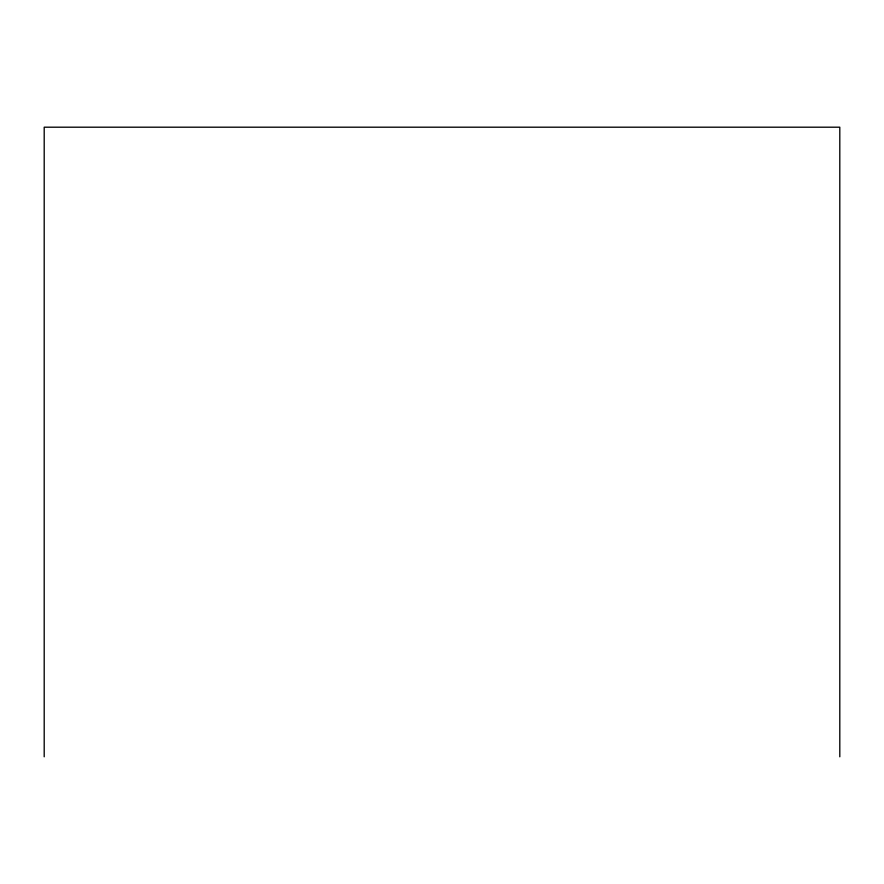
<?xml version="1.0" encoding="UTF-8"?>
<svg xmlns="http://www.w3.org/2000/svg" width="884" height="884" viewBox="0 0 884 884"><rect width="100%" height="100%" fill="white"/><g stroke="black" fill="none" stroke-linecap="round" stroke-linejoin="round"><path stroke-width="1.33" d="M839.8 756.803L839.8 127.197L44.2 127.197L44.2 756.803"/></g></svg>
